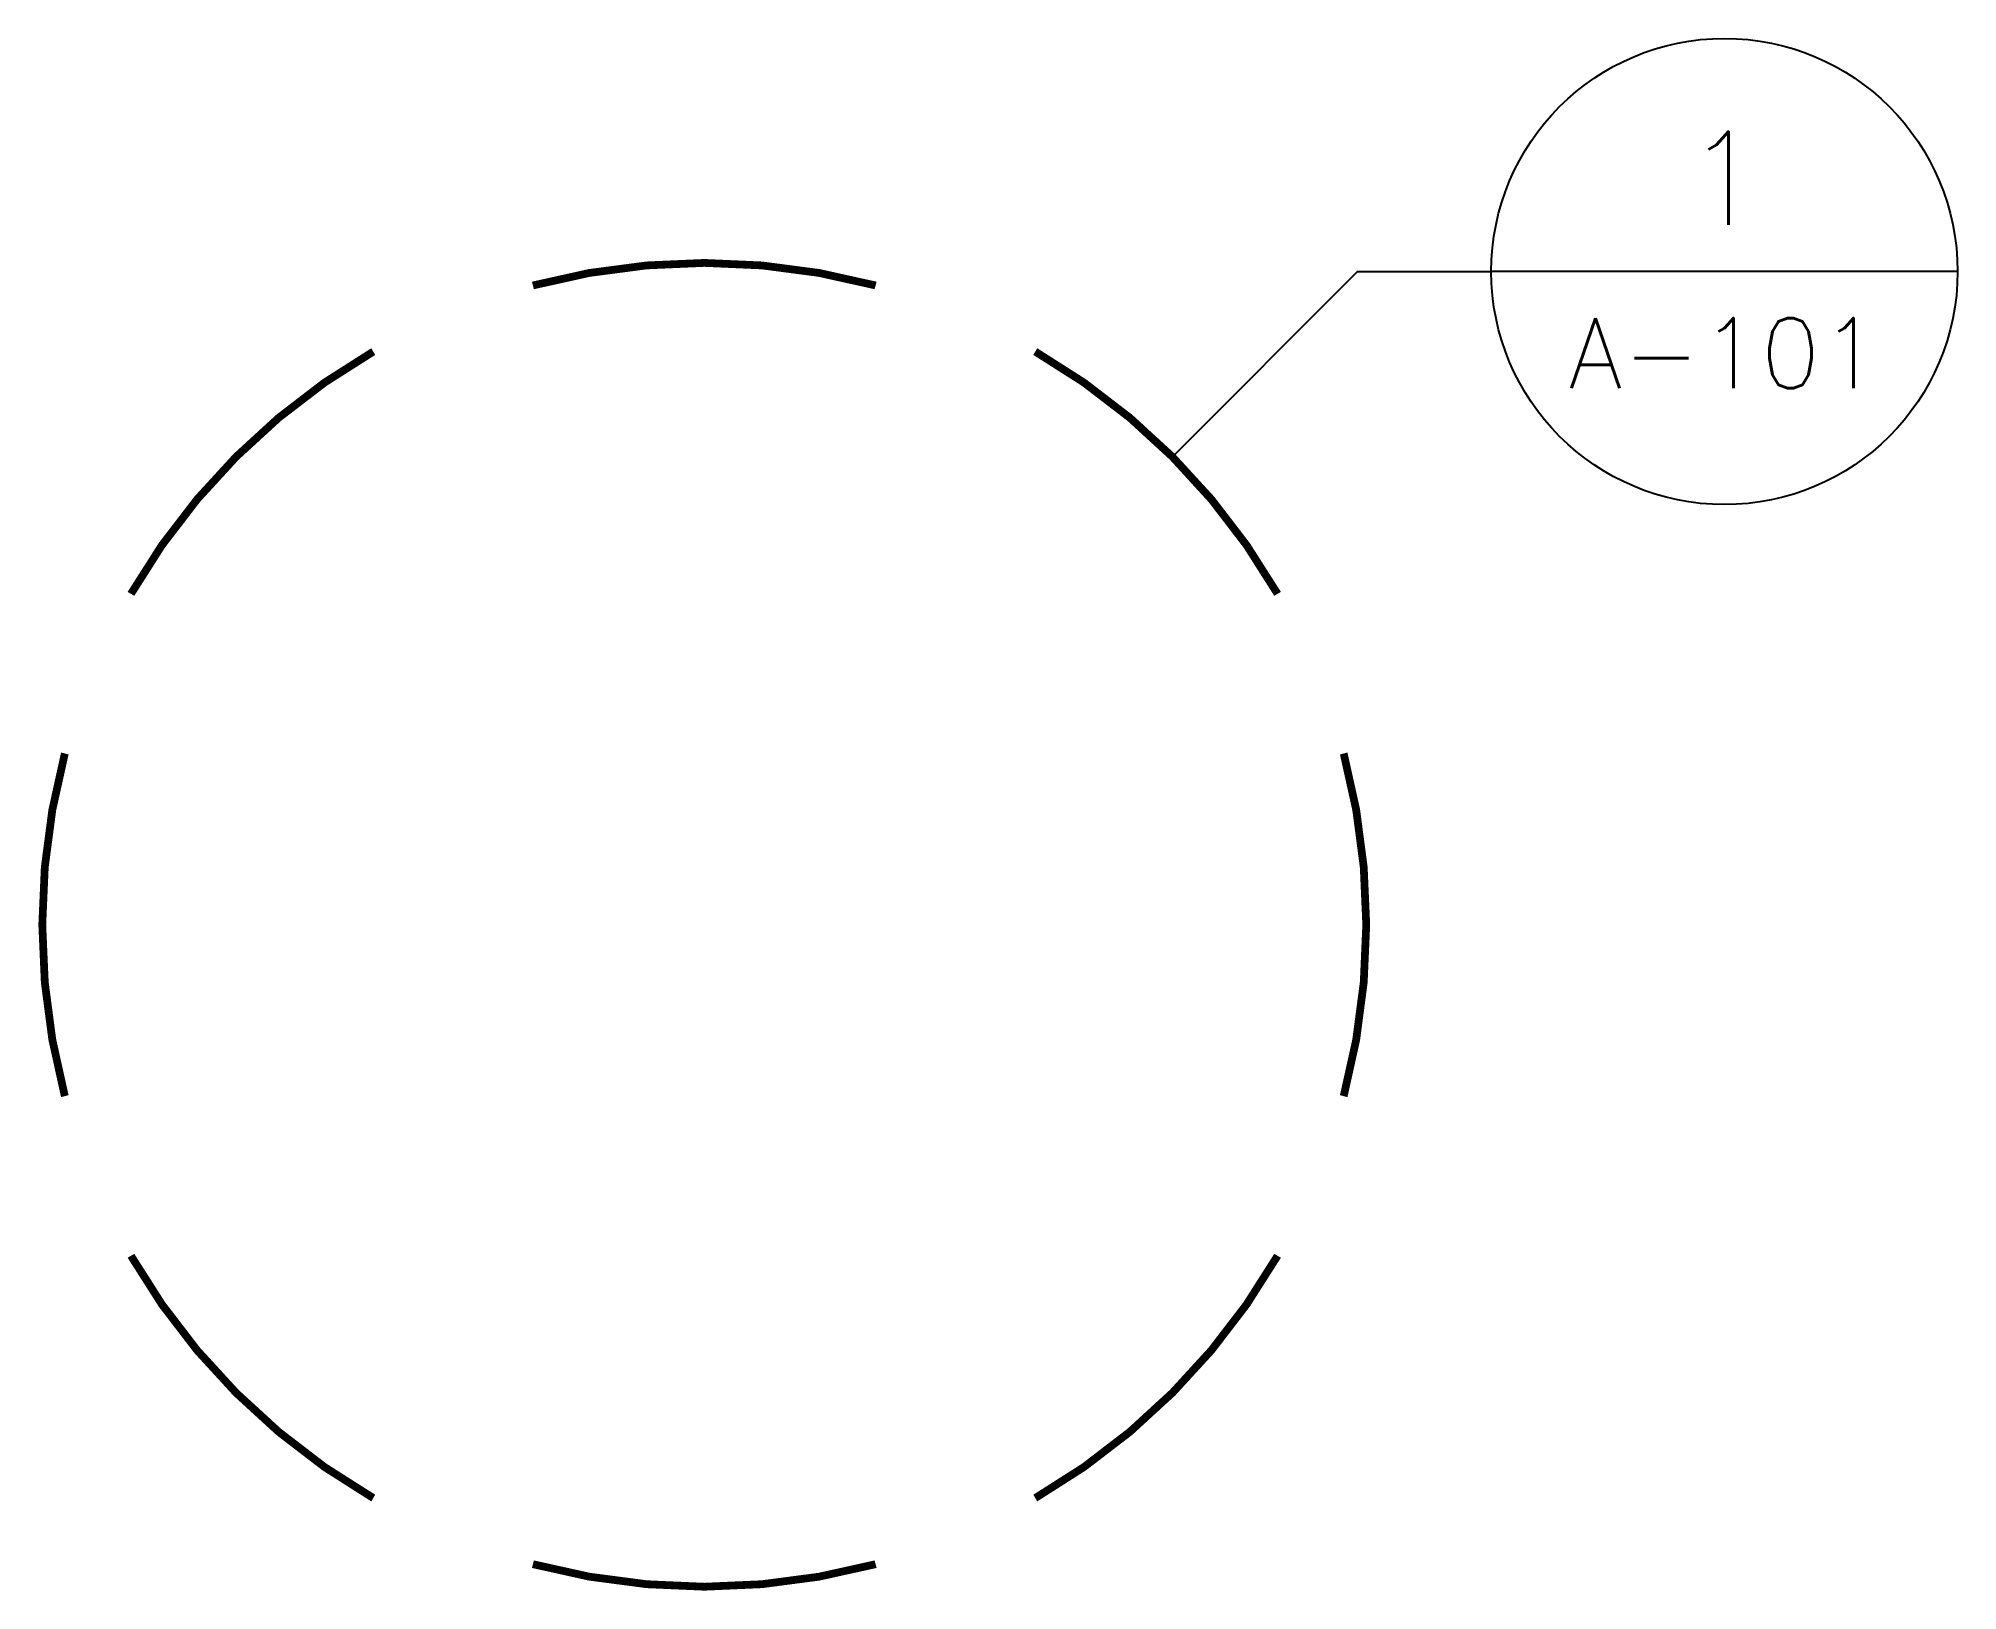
# Model space of a CAD drawing. Header units: millimetres. Extents: x -5510 to 762, y -4312 to 762.
import ezdxf
from ezdxf.enums import TextEntityAlignment as Align

# ---------------------------------------------------------------- set-up
doc = ezdxf.new("R2010")
doc.units = ezdxf.units.MM
doc.header["$MEASUREMENT"] = 0
doc.linetypes.add('DASHED2', pattern=[9.525, 6.35, -3.175])
doc.styles.add('ROMANS', font='romans.shx')

# ---------------------------------------------------------------- blocks, each defined once
blk = doc.blocks.new('Anno_Detail_A2')
blk.add_line((2.5, 0), (-2.5, 0))
blk.add_circle((0, 0), 2.5)
at = {"style": 'ROMANS'}
blk.add_attdef('NUMBER', text='', height=1, dxfattribs=at).set_placement((0, 0.5), align=Align.CENTER)
blk.add_attdef('SHEET', text='', height=0.75, dxfattribs=at).set_placement((0, -0.5), align=Align.TOP_CENTER)

msp = doc.modelspace()

# ---------------------------------------------------------------- linework, layer by layer
at = {"linetype": 'DASHED2', "const_width": 25.4, "flags": 128}
for points in [[(-2774.2, -45.6, 0.131652), (-3894.2, -45.6, 0.131652)], [(-4416, -261.7, 0.131652), (-5207.9, -1053.6, 0.131652)], [(-1460.5, -1053.6, 0.131652), (-2252.4, -261.7, 0.131652)], [(-5424, -1575.4, 0.131652), (-5424, -2695.4, 0.131652)], [(-1244.4, -2695.4, 0.131652), (-1244.4, -1575.4, 0.131652)], [(-5207.9, -3217.2, 0.131652), (-4416, -4009.1, 0.131652)], [(-2252.4, -4009.1, 0.131652), (-1460.5, -3217.2, 0.131652)], [(-3894.2, -4225.2, 0.131652), (-2774.2, -4225.2, 0.131652)]]:
    msp.add_lwpolyline(points, format="xyb", dxfattribs=at)
msp.add_lwpolyline([(-1804.3, -605.6), (-1198.8, 0), (-762, 0)])

# ---------------------------------------------------------------- block references
at = {"xscale": 304.8, "yscale": 304.8, "zscale": 304.8}
msp.add_blockref('Anno_Detail_A2', (0, 0), dxfattribs=at).add_auto_attribs({'NUMBER': '1', 'SHEET': 'A-101'})

doc.saveas('drawing.dxf')
